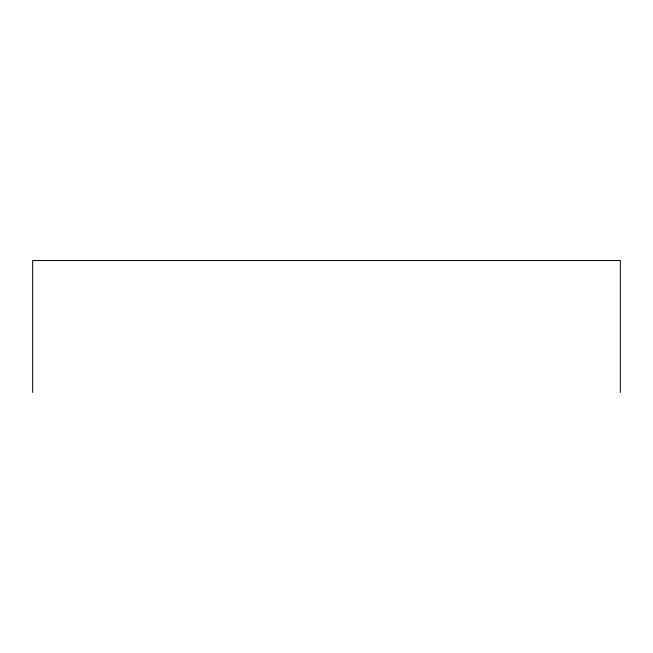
<?xml version="1.0" encoding="UTF-8"?>
<svg xmlns="http://www.w3.org/2000/svg" width="653" height="653" viewBox="0 0 653 653"><rect width="100%" height="100%" fill="white"/><g stroke="black" fill="none" stroke-linecap="round" stroke-linejoin="round"><path stroke-width="0.98" d="M620.35 392.461L620.35 260.539L32.65 260.539L32.65 392.461"/></g></svg>
